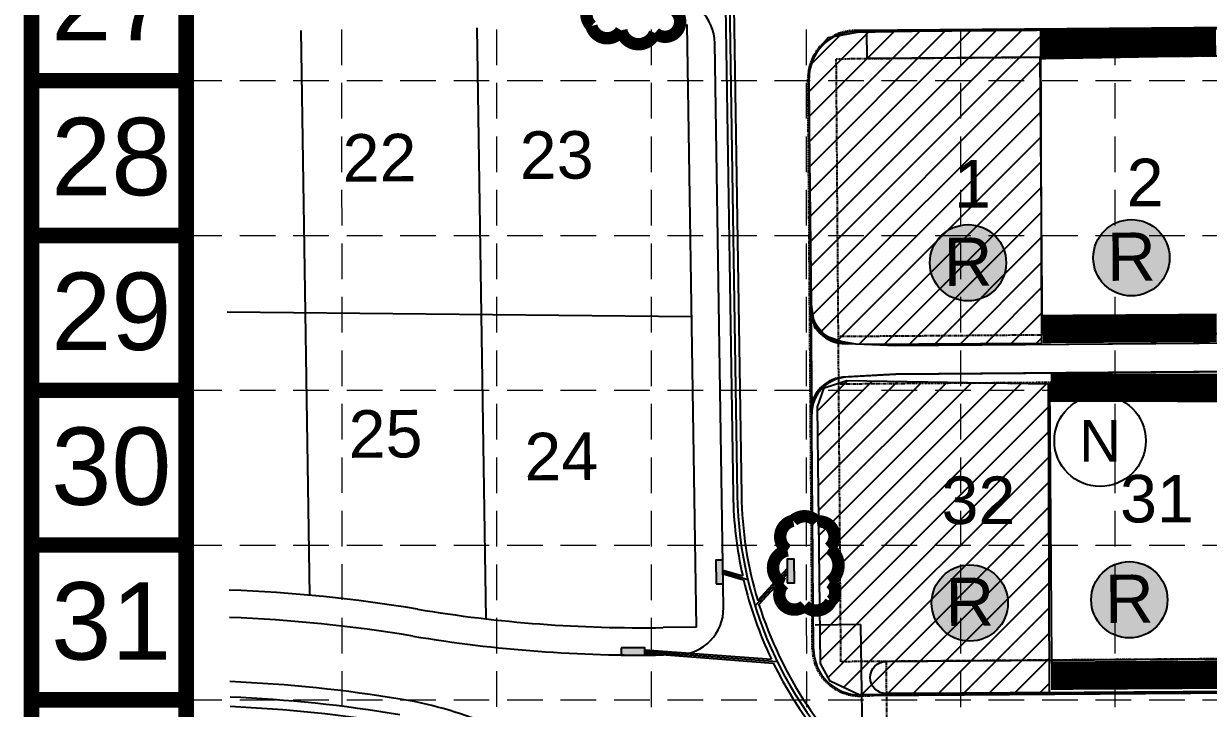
# Model space of a CAD drawing. Header units: inches. Extents: x 4451 to 7062, y 10245 to 14418.
# Drawn here: x 4450.6 to 4948.9, y 12328 to 12615.9 of the extents above; entities that cross this region are included whole.
import ezdxf
from ezdxf.enums import TextEntityAlignment as Align

# ---------------------------------------------------------------- set-up
doc = ezdxf.new("R2010")
doc.units = ezdxf.units.IN
doc.header["$MEASUREMENT"] = 0
for name, pattern in [('HIDDEN', [0.375, 0.25, -0.125]), ('x14305ebs$0$DASHED', [0.75, 0.5, -0.25]), ('x14305ebs$0$PHANTOM', [2.5, 1.25, -0.25, 0.25, -0.25, 0.25, -0.25]), ('x14305pbs$0$PHANTOM', [2.5, 1.25, -0.25, 0.25, -0.25, 0.25, -0.25])]:
    doc.linetypes.add(name, pattern=pattern)
for name, color, linetype in [('BASE', 7, 'Continuous'), ('BNDYphase', 7, 'Continuous'), ('ERO-MAT', 84, 'Continuous'), ('grid', 9, 'HIDDEN'), ('LOT-TXT', 1, 'Continuous'), ('LOTS', 150, 'Continuous'), ('p-BC', 7, 'Continuous'), ('P-STM', 7, 'Continuous'), ('p-stm-cl', 7, 'Continuous'), ('p-stm-inlet', 7, 'Continuous'), ('P-WALK', 7, 'Continuous'), ('ROW', 150, 'Continuous'), ('SODDED LOT', 2, 'Continuous'), ('x14305ebs$0$E-ADJ-LINES', 251, 'x14305ebs$0$PHANTOM'), ('x14305ebs$0$E-BC', 251, 'Continuous'), ('x14305ebs$0$E-FC', 251, 'x14305ebs$0$DASHED'), ('x14305ebs$0$E-WTR-FIT', 251, 'Continuous'), ('x14305pbs$0$BOUNDARY', 8, 'x14305pbs$0$PHANTOM'), ('x14305pbs$0$LOT-LABEL', 1, 'Continuous'), ('x14305pbs$0$LOT-TXT', 1, 'Continuous'), ('x14305pbs$0$LOTS', 1, 'Continuous'), ('x14305pbs$0$p-BC', 1, 'Continuous'), ('x14305pbs$0$P-FC', 1, 'Continuous'), ('x14305pbs$0$ROW', 1, 'x14305pbs$0$PHANTOM')]:
    doc.layers.add(name, color=color, linetype=linetype)
doc.layers.add('ERO-MAT-OL', color=6, linetype='Continuous', plot=False)
doc.layers.add('x14305pbs$0$area-conc-alley', color=30, linetype='Continuous', plot=False)
doc.styles.add('ryland', font='ARIAL.TTF', dxfattribs={"height": 25})
doc.styles.get("Standard").update_dxf_attribs({"font": 'ARIAL.TTF'})

# ---------------------------------------------------------------- blocks, each defined once
blk = doc.blocks.new('RYLAND')
h = blk.add_hatch(color=81)
h.paths.add_polyline_path([(1.164, -1.048, 1), (-1.408, -1.048, 1)])
h.paths.add_polyline_path([(-1.348, -2.228), (1.104, -2.228), (1.104, 0.21), (-1.348, 0.21)], flags=25)
at = {"color": 5}
blk.add_circle((-0.122, -1.048), 1.286, dxfattribs=at)
at = {"layer": 'BASE', "color": 5, "style": 'ryland'}
blk.add_text('R', height=1.625, dxfattribs=at).set_placement((-0.122, -1.821), align=Align.CENTER)

msp = doc.modelspace()

# ---------------------------------------------------------------- linework, layer by layer
at = {"layer": 'BASE', "const_width": 6.51}
for points in [[(7058.31, 10247.97), (7058.31, 14415.11), (4453.85, 14415.11), (4453.85, 10247.97)], [(6993.2, 10313.08), (6993.2, 14349.99), (4518.96, 14349.99), (4518.96, 10313.08)]]:
    msp.add_lwpolyline(points, close=True, dxfattribs=at)
at = {"layer": 'BASE', "color": 170, "const_width": 5.2}
for points in [[(4700.32, 12630.54, 0.520567), (4700.32, 12630.54, 0.765195), (4689.37, 12624.93, 0.417879), (4689.38, 12614.97, 0.6649), (4701.95, 12613.15, 0.744833), (4716.13, 12612.07, 0.975642), (4724.88, 12621.25, 0.520567), (4722.6, 12632.22, 0.520567), (4714.55, 12631.42, 0.540264), (4700.32, 12630.54)], [(4789.35, 12395.31, 0.520567), (4789.35, 12395.31, 0.765195), (4784.19, 12406.48, 0.417879), (4774.25, 12406.88, 0.6649), (4771.91, 12394.39, 0.744833), (4770.25, 12380.28, 0.975642), (4779.06, 12371.16, 0.520567), (4790.11, 12372.98, 0.520567), (4789.65, 12381.06, 0.540264), (4789.35, 12395.31)]]:
    msp.add_lwpolyline(points, format="xyb", close=True, dxfattribs=at)
at = {"layer": 'BASE', "const_width": 6.51}
for points in [[(4518.96, 12591.98), (4453.85, 12591.98)], [(4518.96, 12526.87), (4453.85, 12526.87)], [(4518.96, 12461.76), (4453.85, 12461.76)], [(4518.96, 12396.65), (4453.85, 12396.65)], [(4518.96, 12331.54), (4453.85, 12331.54)]]:
    msp.add_lwpolyline(points, dxfattribs=at)
at = {"layer": 'BNDYphase'}
for q in [(4783.58, 12362.9), (4803.58, 12298.2)]:
    msp.add_line((4802.58, 12363.19), q, dxfattribs=at)
at = {"layer": 'ERO-MAT'}
msp.add_lwpolyline([(4627.63, 12659.11, 12, 12, 0), (4740.97, 12660.33, 12, 12, 0.344658), (4747.08, 12665.21, 144.1, 144.1, 0.069268)], format="xyseb", dxfattribs=at)
at = {"layer": 'ERO-MAT', "const_width": 12}
for points in [[(4878.49, 12606.84), (4952.17, 12608.16)], [(4879.34, 12487.54), (4952.39, 12488)], [(4882.59, 12462.85), (4958.26, 12462.7)], [(4882.68, 12341.69), (4959.72, 12342.16)]]:
    msp.add_lwpolyline(points, dxfattribs=at)
at = {"layer": 'ERO-MAT-OL', "color": 7, "flags": 128}
for points in [[(4780.42, 12663.96), (4778.7, 12887.95, -0.414214), (4798.05, 12907.6), (5136.71, 12910.21, -0.05484), (5688.57, 12853.8, 0.052995), (5943.66, 12826.77), (6000.39, 12826.79, -0.414214), (6019.9, 12807.3), (6019.98, 12557.32, -0.416622), (6000.33, 12537.82, -0.059153), (5656.48, 12581.39, 0.063062), (5144.15, 12642.26, 0.000489), (4805.11, 12639.65, 0.001829), (4805.02, 12651.15), (5144.06, 12653.76, -0.063062), (5659.26, 12592.55, 0.060541), (6008.49, 12549.27), (6008.4, 12815.29), (5943.67, 12815.27, -0.052995), (5686.16, 12842.55, 0.05484), (5136.8, 12898.71), (4790.13, 12896.04), (4791.92, 12664.05), (4780.42, 12663.96)], [(4805.41, 12601.32), (4805.32, 12612.65), (5144.36, 12615.26, -0.063062), (5649.96, 12555.19, 0.059243), (6000.65, 12510.81, -0.411914), (6020.01, 12491.32), (6020.05, 12374.86, -0.340544), (6008.54, 12359.92), (6008.5, 12499.27, -0.054559), (5682.32, 12535.72, -0.005985), (5647.17, 12544.03, 0.063062), (5144.44, 12603.76), (4805.41, 12601.32)], [(6008.56, 12342.21), (6008.56, 12342.21, -0.002375), (6008.65, 12344.93, -0.07934), (6008.65, 12344.93, -0.065478), (6008.65, 12344.93, -0.088297), (6008.65, 12344.93, 0.053705), (6008.65, 12344.93), (6008.65, 12344.93, -0.338008), (6020.06, 12329.98), (6020.11, 12194.3, -0.444557), (5998.62, 12174.9, -0.062335), (5761.07, 12229.68, 0.089956), (5146.5, 12336.27, -0.000671), (4813.46, 12334.15, -0.997318), (4813.36, 12347.7), (5146.4, 12350.27, -0.089956), (5765.89, 12242.83, 0.064568), (6008.61, 12187.99), (6008.56, 12342.21, -0.057215), (6008.56, 12342.21, 0.058085), (6008.56, 12342.21), (6008.56, 12342.21)]]:
    msp.add_lwpolyline(points, format="xyb", dxfattribs=at)
at = {"layer": 'grid', "color": 252, "linetype": 'HIDDEN', "lineweight": 0, "ltscale": 60}
for p, q in [((4584.67, 10573.54), (4584.32, 14347.55)), ((4650.06, 10573.53), (4649.25, 14347.52)), ((4714.97, 10573.52), (4714.37, 14347.35)), ((4780.43, 10573.51), (4779.4, 14347.25)), ((4844.95, 10573.5), (4844.67, 14347.75)), ((4909.66, 10573.49), (4909.86, 14347.63)), ((4518.96, 12591.98), (6993.2, 12591.98)), ((4518.96, 12526.87), (6993.2, 12526.87)), ((4518.96, 12461.76), (6993.2, 12461.76)), ((4518.96, 12396.65), (6993.2, 12396.65)), ((4518.96, 12331.54), (6993.2, 12331.54))]:
    msp.add_line(p, q, dxfattribs=at)
at = {"layer": 'LOTS', "color": 253}
for p, q in [((4569.17, 12494.3), (4567.34, 12613.1)), ((4643.19, 12493.54), (4641.33, 12614.24)), ((4731.57, 12492.63), (4536.17, 12494.63)), ((4571, 12375.52), (4569.17, 12494.3)), ((4645.16, 12365.6), (4643.19, 12493.54))]:
    msp.add_line(p, q, dxfattribs=at)
at = {"layer": 'p-BC'}
for p, q in [((4744.96, 12370.31), (4741.3, 12607.78)), ((4725.76, 12350.51), (4719.73, 12350.42))]:
    msp.add_line(p, q, dxfattribs=at)
for centre, radius, start, end in [((4721.81, 12607.48), 19.5, 0.8822, 90.8822), ((4725.46, 12370.01), 19.5, 270.8822, 0.8822), ((4513.45, 11753.17), 613.5, 80.53897, 87.78544), ((4710.7, 12936.85), 586.5, 260.53897, 270.88215), ((4513.45, 11753.17), 586.5, 80.53897, 87.66309), ((4583.31, 12172.39), 161.5, 66.2054, 80.539)]:
    msp.add_arc(centre, radius, start, end, dxfattribs=at)
at = {"layer": 'P-STM', "color": 5}
for p, q in [((4745.82, 12622.85), (4748.98, 12417.69)), ((4749.32, 12622.9), (4752.48, 12417.74)), ((4744.72, 12386.13), (4753.03, 12383.64)), ((4744.77, 12384.54), (4753.42, 12381.95)), ((4759.35, 12373.34), (4771.71, 12386.77)), ((4759.86, 12371.68), (4771.74, 12384.59)), ((4711.83, 12351.13), (4765.9, 12347.02)), ((4711.89, 12352.63), (4765.15, 12348.58))]:
    msp.add_line(p, q, dxfattribs=at)
for radius, start, end in [(166.75, 180.8822, 192.6865), (163.25, 180.8822, 196.7021), (166.75, 193.2796, 205.4575), (163.25, 197.3122, 230.1785), (166.75, 206.0532, 230.1785)]:
    msp.add_arc((4915.71, 12420.26), radius, start, end, dxfattribs=at)
at = {"layer": 'p-stm-cl', "color": 5}
for p, q in [((4747.53, 12625.87), (4750.73, 12417.72)), ((4744.73, 12385.34), (4755.16, 12382.22)), ((4758.23, 12371.02), (4771.73, 12385.68)), ((4711.89, 12351.87), (4767.55, 12347.65))]:
    msp.add_line(p, q, dxfattribs=at)
msp.add_arc((4915.71, 12420.26), 165, 180.8822, 230.1785, dxfattribs=at)
at = {"layer": 'p-stm-inlet', "color": 5, "flags": 128}
for points in [[(4741.81, 12380.28), (4744.81, 12380.31), (4744.73, 12390.31), (4741.73, 12390.28)], [(4771.76, 12380.72), (4774.76, 12380.75), (4774.69, 12390.74), (4771.69, 12390.72)], [(4701.88, 12353.35), (4701.89, 12350.35), (4711.89, 12350.37), (4711.88, 12353.37)]]:
    msp.add_lwpolyline(points, close=True, dxfattribs=at)
at = {"layer": 'p-stm-inlet', "color": 5}
for points in [[(4741.81, 12380.28), (4744.81, 12380.31), (4741.73, 12390.28), (4744.73, 12390.31)], [(4771.76, 12380.72), (4774.76, 12380.75), (4771.69, 12390.72), (4774.69, 12390.74)], [(4701.88, 12353.35), (4701.89, 12350.35), (4711.88, 12353.37), (4711.89, 12350.37)]]:
    msp.add_solid(points, dxfattribs=at)
at = {"layer": 'P-WALK'}
for radius, end in [(580, 87.63193), (576, 87.61241)]:
    msp.add_arc((4513.45, 11753.17), radius, 80.53897, end, dxfattribs=at)
at = {"layer": 'ROW', "color": 7}
for q in [(4729.68, 12615.6), (4719.55, 12361.92)]:
    msp.add_line((4733.58, 12362.13), q, dxfattribs=at)
for centre, radius, start, end in [((4513.45, 11753.17), 625, 80.53897, 87.83434), ((4710.7, 12936.85), 575, 260.53897, 270.88215)]:
    msp.add_arc(centre, radius, start, end, dxfattribs=at)
at = {"layer": 'SODDED LOT'}
for p, q in [((4780.81, 12587.27), (4805.82, 12612.27)), ((4780.92, 12576.77), (4816.62, 12612.48)), ((4781.04, 12566.28), (4827.43, 12612.68)), ((4781.15, 12555.79), (4838.24, 12612.88)), ((4781.27, 12545.3), (4849.05, 12613.08)), ((4781.39, 12534.81), (4859.86, 12613.28)), ((4781.5, 12524.32), (4870.67, 12613.49)), ((4781.53, 12598.6), (4793.82, 12610.88)), ((4781.62, 12513.83), (4878.48, 12610.7)), ((4781.73, 12503.34), (4878.51, 12600.12)), ((4782.44, 12493.44), (4878.54, 12589.54)), ((4785.88, 12486.27), (4878.57, 12578.96)), ((4793.07, 12482.85), (4878.6, 12568.39)), ((4801.97, 12481.15), (4878.63, 12557.81)), ((4812.63, 12481.2), (4878.66, 12547.23)), ((4823.28, 12481.25), (4878.69, 12536.65)), ((4833.94, 12481.3), (4878.72, 12526.08)), ((4844.6, 12481.35), (4878.74, 12515.5)), ((4855.25, 12481.4), (4878.77, 12504.92)), ((4865.91, 12481.45), (4878.8, 12494.34)), ((4876.57, 12481.5), (4878.83, 12483.76)), ((4784.47, 12453.04), (4797.25, 12465.83)), ((4784.6, 12442.56), (4807.69, 12465.66)), ((4784.72, 12432.08), (4818.14, 12465.5)), ((4784.85, 12421.61), (4828.58, 12465.33)), ((4784.98, 12411.13), (4839.02, 12465.17)), ((4785.11, 12400.65), (4849.46, 12465)), ((4785.24, 12390.17), (4859.9, 12464.83)), ((4785.37, 12379.7), (4870.34, 12464.67)), ((4785.5, 12369.22), (4880.78, 12464.5)), ((4785.63, 12358.74), (4881.52, 12454.64)), ((4785.76, 12348.26), (4881.56, 12444.07)), ((4788.98, 12340.89), (4881.61, 12433.51)), ((4795.42, 12336.72), (4881.65, 12422.94)), ((4802.8, 12333.49), (4881.69, 12412.37)), ((4813.55, 12333.64), (4881.73, 12401.81)), ((4824.31, 12333.79), (4881.77, 12391.24)), ((4835.07, 12333.94), (4881.81, 12380.68)), ((4845.82, 12334.09), (4881.85, 12370.11)), ((4856.58, 12334.24), (4881.89, 12359.55)), ((4867.34, 12334.39), (4881.93, 12348.98)), ((4878.09, 12334.54), (4881.97, 12338.41))]:
    msp.add_line(p, q, dxfattribs=at)
msp.add_lwpolyline([(4878.84, 12481.51), (4878.48, 12613.63), (4800.98, 12612.18), (4789.04, 12610.01), (4782.88, 12602.41), (4780.71, 12596.26), (4781.79, 12497.8), (4783.24, 12488.03), (4788.67, 12484.41), (4794.83, 12482.23), (4801.35, 12481.15)], close=True, dxfattribs=at)
at = {"layer": 'SODDED LOT', "color": 2, "flags": 128}
msp.add_lwpolyline([(4881.49, 12464.49), (4881.99, 12334.59), (4802.31, 12333.48), (4789.82, 12339.36), (4785.77, 12346.79), (4784.45, 12454.79), (4787.37, 12462.77), (4796.81, 12465.83)], close=True, dxfattribs=at)
at = {"layer": 'x14305ebs$0$E-ADJ-LINES', "color": 7}
for p, q in [((4805.4, 12601.15), (4792.4, 12601.05)), ((4794.36, 12347.56), (4792.4, 12601.05)), ((4813.36, 12347.7), (4794.36, 12347.56)), ((4813.36, 12347.7), (4813.86, 12282.71))]:
    msp.add_line(p, q, dxfattribs=at)
at = {"layer": 'x14305ebs$0$E-BC', "color": 7}
for p, q in [((4782.81, 12352.97), (4780.97, 12592.96)), ((4808.02, 12333.66), (4802.46, 12333.62))]:
    msp.add_line(p, q, dxfattribs=at)
for centre, start, end in [((4800.47, 12593.11), 90.4411, 180.4411), ((4802.31, 12353.12), 180.4411, 270.4411)]:
    msp.add_arc(centre, 19.5, start, end, dxfattribs=at)
at = {"layer": 'x14305ebs$0$E-FC', "color": 7}
for p, q in [((4782.31, 12352.97), (4780.47, 12592.96)), ((4808.02, 12333.16), (4802.47, 12333.12))]:
    msp.add_line(p, q, dxfattribs=at)
for centre, start, end in [((4800.47, 12593.11), 90.4411, 180.4411), ((4802.31, 12353.12), 180.4411, 270.4411)]:
    msp.add_arc(centre, 20, start, end, dxfattribs=at)
at = {"layer": 'x14305ebs$0$E-WTR-FIT', "color": 7}
msp.add_line((4780.68, 12587.2), (4780.66, 12583.48), dxfattribs=at)
at = {"layer": 'x14305pbs$0$area-conc-alley', "color": 7, "flags": 128}
msp.add_lwpolyline([(4781.71, 12496.72), (4782.05, 12451.72, -0.394003), (4796.43, 12467.33), (4817.43, 12468.49), (5145.73, 12471.02, -0.070548), (5669.57, 12400.84, 0.053375), (5986.08, 12347.37), (6006.08, 12345.4, -0.385662), (6020.06, 12329.98), (6020.05, 12374.86, -0.417648), (6004.37, 12359.35), (5984.37, 12359.58, -0.053169), (5672.82, 12412.4, 0.070548), (5145.63, 12483.02), (4817.33, 12480.49), (4797.33, 12481.34, -0.385242), (4781.71, 12496.72, -1.39482)], format="xyb", dxfattribs=at)
at = {"layer": 'x14305pbs$0$BOUNDARY', "color": 7}
for p, q in [((4805.4, 12601.15), (4792.4, 12601.05)), ((4794.36, 12347.56), (4792.4, 12601.05)), ((4813.36, 12347.7), (4813.86, 12282.71))]:
    msp.add_line(p, q, dxfattribs=at)
at = {"layer": 'x14305pbs$0$LOT-LABEL', "color": 7}
msp.add_circle((4903.37, 12440.5), 19.23, dxfattribs=at)
at = {"layer": 'x14305pbs$0$LOTS', "color": 7}
for p, q in [((4878.04, 12601.71), (4878.94, 12484.96)), ((4882.04, 12464.99), (4882.94, 12348.24))]:
    msp.add_line(p, q, dxfattribs=at)
at = {"layer": 'x14305pbs$0$p-BC', "color": 7}
for p, q in [((5144.36, 12615.26), (4800.32, 12612.61)), ((5145.63, 12483.02), (4817.33, 12480.49)), ((4817.33, 12480.49), (4797.33, 12481.34)), ((4817.43, 12468.49), (4797.43, 12467.34)), ((5145.73, 12471.02), (4817.43, 12468.49)), ((5146.5, 12336.27), (4808.02, 12333.66))]:
    msp.add_line(p, q, dxfattribs=at)
for centre, start, end in [((4797.21, 12496.84), 180.4411, 270.4411), ((4797.55, 12451.84), 90.4411, 180.4411)]:
    msp.add_arc(centre, 15.5, start, end, dxfattribs=at)
at = {"layer": 'x14305pbs$0$P-FC', "color": 7}
for p, q in [((5144.35, 12615.76), (4800.31, 12613.11)), ((5146.51, 12335.77), (4808.02, 12333.16))]:
    msp.add_line(p, q, dxfattribs=at)
for centre, start, end in [((4796.21, 12496.33), 180.4411, 270.4411), ((4796.55, 12452.33), 90.4411, 180.4411)]:
    msp.add_arc(centre, 15, start, end, dxfattribs=at)
at = {"layer": 'x14305pbs$0$ROW', "color": 7}
for p, q in [((5144.44, 12603.76), (4805.4, 12601.15)), ((5145.6, 12487.02), (4793.3, 12484.3)), ((5145.76, 12467.02), (4793.46, 12464.31)), ((5146.4, 12350.27), (4813.36, 12347.7))]:
    msp.add_line(p, q, dxfattribs=at)

# ---------------------------------------------------------------- block references
at = {"xscale": 12.48126430206556, "yscale": 12.48126430206503, "zscale": 12.48126430206547, "rotation": 0.4410760963205938}
for p in [(4849.24, 12528.46), (4917.97, 12530.57), (4849.99, 12385.36), (4917.1, 12386.71)]:
    msp.add_blockref('RYLAND', p, dxfattribs=at)

# ---------------------------------------------------------------- texts
at = {"layer": 'BASE'}
for s, p in [('27', (4487.45, 12625.18)), ('28', (4487.45, 12560.07)), ('29', (4487.45, 12494.96)), ('30', (4487.45, 12429.84)), ('31', (4487.45, 12364.73))]:
    msp.add_text(s, height=32.556, dxfattribs=at).set_placement(p, align=Align.MIDDLE_CENTER)
at = {"layer": 'LOT-TXT', "color": 253}
for s, p in [('22', (4600.27, 12559.71)), ('23', (4674.78, 12560.71)), ('25', (4602.8, 12443.44)), ('24', (4676.72, 12434.08))]:
    msp.add_text(s, height=20, rotation=0.4411, dxfattribs=at).set_placement(p, align=Align.MIDDLE)
at = {"layer": 'x14305pbs$0$LOT-LABEL', "color": 7}
msp.add_text('N', height=17.5, dxfattribs=at).set_placement((4903.37, 12440.5), align=Align.MIDDLE)
at = {"layer": 'x14305pbs$0$LOT-TXT', "color": 7}
for s, p in [('1', (4841.89, 12538.59)), ('2', (4914.53, 12539.15)), ('32', (4836.66, 12405.49)), ('31', (4911.76, 12406.15))]:
    msp.add_text(s, height=20, dxfattribs=at).set_placement(p)

doc.saveas('drawing.dxf')
